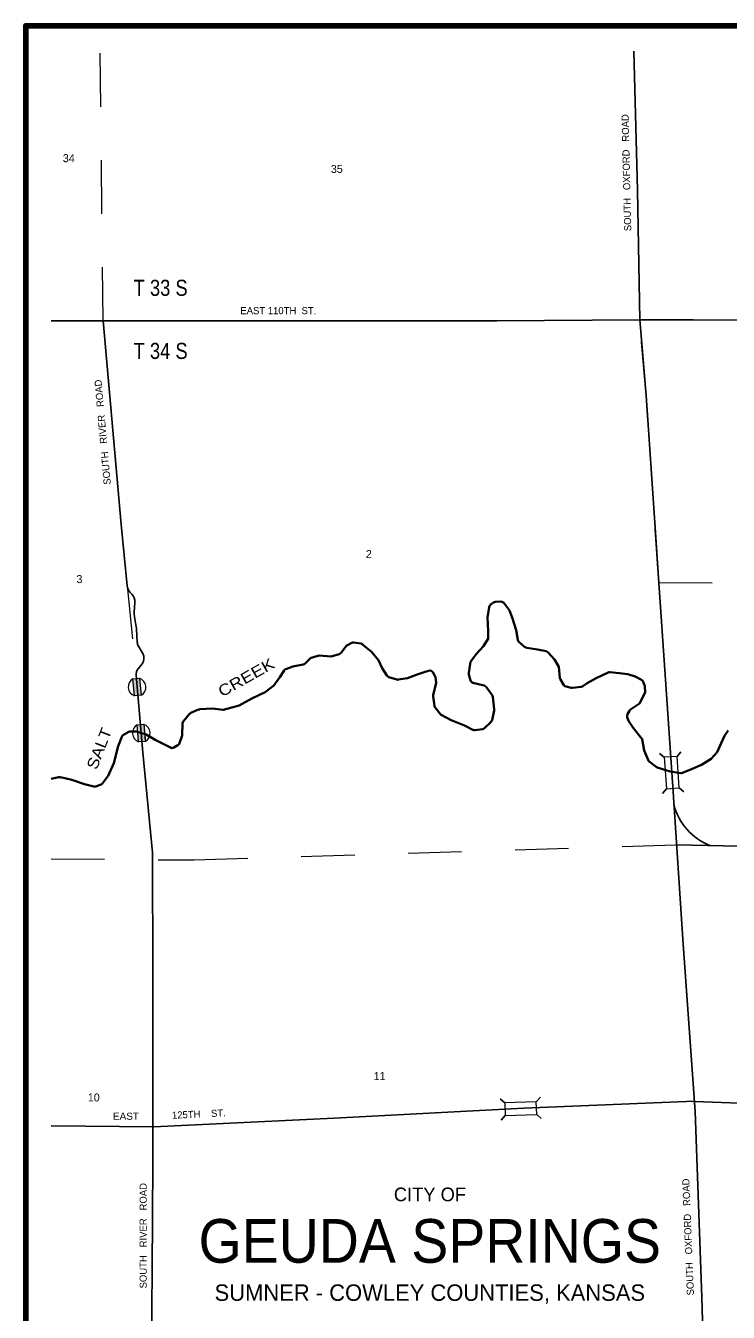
# Model space of a CAD drawing. Extents: x 410.7 to 415.18, y 2550.91 to 2554.85.
# Drawn here: x 410.698 to 412.011, y 2552.445 to 2554.85 of the extents above; entities that cross this region are included whole.
import ezdxf
from ezdxf.enums import TextEntityAlignment as Align

# ---------------------------------------------------------------- set-up
doc = ezdxf.new("R2010")
doc.units = 0
doc.header["$LTSCALE"] = 0.006
doc.linetypes.add('LONG_DASHED', pattern=[7.5, 6, -1.5])
doc.linetypes.add('MEDIUM_DASHED', pattern=[4.5, 3, -1.5])
for name, color, linetype, lineweight in [('14', 7, 'Continuous', 25), ('15', 7, 'MEDIUM_DASHED', 13), ('21', 7, 'Continuous', 25), ('25', 7, 'Continuous', 35), ('39', 7, 'Continuous', 13), ('4', 7, 'LONG_DASHED', 13), ('48', 7, 'Continuous', 106), ('51', 7, 'Continuous', 13)]:
    doc.layers.add(name, color=color, linetype=linetype, lineweight=lineweight)
for name, color, linetype in [('29', 7, 'Continuous'), ('45', 7, 'Continuous'), ('46', 7, 'Continuous'), ('49', 7, 'Continuous')]:
    doc.layers.add(name, color=color, linetype=linetype)

msp = doc.modelspace()

# ---------------------------------------------------------------- hatches: boundary and pattern name
at = {"layer": '39'}
for points in [[(410.910985, 2553.629735), (410.914015, 2553.598106), (410.901515, 2553.59697), (410.898295, 2553.628598)], [(410.919129, 2553.54375), (410.92178, 2553.511932), (410.909091, 2553.510985), (410.906629, 2553.542614)]]:
    msp.add_hatch(color=256, dxfattribs=at).paths.add_polyline_path(points)

# ---------------------------------------------------------------- linework, layer by layer
at = {"layer": '14'}
for p, q in [((410.876515, 2553.917045), (410.842614, 2554.298295)), ((410.876515, 2553.917045), (410.8875, 2553.802841)), ((410.893371, 2553.790152), (410.896212, 2553.787311)), ((410.902273, 2553.771402), (410.900947, 2553.753409)), ((410.901515, 2553.744508), (410.904545, 2553.725758)), ((410.906629, 2553.697348), (410.905114, 2553.72178)), ((410.908902, 2553.689962), (410.916856, 2553.675947)), ((410.908144, 2553.647538), (410.91553, 2553.656818))]:
    msp.add_line(p, q, dxfattribs=at)
for points in [[(411.845644, 2554.299621), (411.841667, 2554.542045), (411.83447, 2554.802273)], [(410.745455, 2554.298295), (411.042424, 2554.298295), (411.332765, 2554.298295), (411.578598, 2554.298295), (411.845644, 2554.299621)], [(411.845644, 2554.299621), (411.945644, 2554.3), (412.253977, 2554.297727), (412.677083, 2554.295265), (412.842235, 2554.29678)], [(411.881629, 2553.808144), (411.874432, 2553.911364), (411.857955, 2554.158523), (411.845644, 2554.299621)], [(411.926705, 2553.132955), (411.907386, 2553.427083), (411.893371, 2553.636174), (411.881629, 2553.808144)], [(410.970644, 2551.014394), (410.964962, 2551.197159), (410.958333, 2551.377462), (410.953598, 2551.530492), (410.948864, 2551.723864), (410.942614, 2551.919508), (410.938826, 2552.061932), (410.935227, 2552.19375), (410.932955, 2552.381439), (410.93447, 2552.523485), (410.935417, 2552.724053), (410.935417, 2552.88428), (410.935417, 2553.073674), (410.935227, 2553.304356), (410.917235, 2553.490909), (410.904545, 2553.635417)], [(412.999053, 2553.297538), (412.881629, 2553.297727), (412.658523, 2553.291856), (412.593371, 2553.295076), (412.322348, 2553.310038), (411.914394, 2553.318371)], [(411.926705, 2553.132955), (411.949621, 2552.819886), (411.962121, 2552.473106), (411.971212, 2552.144318), (411.979545, 2551.77178), (411.988826, 2551.443182), (411.998674, 2551.149053), (412.002462, 2551.014394)], [(410.745455, 2552.793371), (410.937689, 2552.791098), (411.274621, 2552.807576), (411.628977, 2552.825947), (411.948295, 2552.839205)], [(411.948295, 2552.839015), (412.267803, 2552.826705), (412.747348, 2552.806061), (412.884848, 2552.801894)]]:
    msp.add_lwpolyline(points, dxfattribs=at)
for centre, radius, start, end in [((410.908328, 2553.804776), 0.020833, 185.54116, 224.43521), ((410.881397, 2553.772729), 0.020833, 356.19014, 44.43522), ((410.93878, 2553.750828), 0.037879, 176.19016, 189.5947), ((410.867259, 2553.71941), 0.037879, 3.57237, 9.5947), ((410.923597, 2553.698481), 0.017046, 183.57236, 209.8713), ((410.90214, 2553.667391), 0.017046, 321.94222, 29.87131), ((410.921607, 2553.636954), 0.017046, 141.94223, 184.97896), ((412.020825, 2553.423953), 0.115581, 195.54944, 247.72301)]:
    msp.add_arc(centre, radius, start, end, dxfattribs=at)
at = {"layer": '15'}
for p, q in [((410.842614, 2554.298295), (410.837311, 2554.802273)), ((410.8875, 2553.802841), (410.904545, 2553.635417))]:
    msp.add_line(p, q, dxfattribs=at)
msp.add_lwpolyline([(410.745455, 2553.292235), (411.013068, 2553.290152), (411.914394, 2553.318371)], dxfattribs=at)
at = {"layer": '21'}
for p, q in [((411.891667, 2553.482197), (411.882955, 2553.489394)), ((411.91553, 2553.483902), (411.922727, 2553.492614)), ((411.888447, 2553.414583), (411.895644, 2553.423295)), ((411.928409, 2553.417803), (411.919697, 2553.425)), ((411.593371, 2552.836364), (411.585038, 2552.84375)), ((411.660038, 2552.846591), (411.652462, 2552.838258)), ((411.594129, 2552.812311), (411.586742, 2552.803977)), ((411.661553, 2552.806629), (411.65322, 2552.814205))]:
    msp.add_line(p, q, dxfattribs=at)
at = {"layer": '21', "lineweight": 13}
for points in [[(411.891667, 2553.482197), (411.895644, 2553.423295), (411.919697, 2553.425), (411.91553, 2553.483902)], [(411.594129, 2552.812311), (411.65322, 2552.814205), (411.652462, 2552.838258), (411.593371, 2552.836364)]]:
    msp.add_lwpolyline(points, close=True, dxfattribs=at)
at = {"layer": '25'}
for p, q in [((411.572538, 2553.771212), (411.566477, 2553.766856)), ((411.586174, 2553.773106), (411.576136, 2553.772538)), ((411.601136, 2553.758523), (411.591667, 2553.770644)), ((411.307576, 2553.695833), (411.298485, 2553.691098)), ((411.324621, 2553.694697), (411.311553, 2553.696591)), ((411.631061, 2553.688258), (411.619886, 2553.697727)), ((411.296402, 2553.689205), (411.2875, 2553.677462)), ((411.228977, 2553.666288), (411.220265, 2553.657576)), ((411.391477, 2553.627462), (411.376705, 2553.632008)), ((411.462879, 2553.634659), (411.459091, 2553.641098)), ((411.526515, 2553.637121), (411.529356, 2553.625947)), ((411.534091, 2553.621212), (411.554735, 2553.616288)), ((411.704167, 2553.617045), (411.697538, 2553.627273)), ((411.854735, 2553.617045), (411.852083, 2553.623485)), ((411.558523, 2553.613636), (411.569886, 2553.598295)), ((411.717424, 2553.611932), (411.708144, 2553.614205)), ((411.736553, 2553.613826), (411.719886, 2553.611742)), ((411.461932, 2553.578409), (411.459848, 2553.595833)), ((411.472538, 2553.563068), (411.463258, 2553.575189)), ((411.571023, 2553.595265), (411.573864, 2553.572159)), ((411.828598, 2553.571402), (411.845076, 2553.582765)), ((411.004167, 2553.563068), (410.992803, 2553.549811)), ((411.021212, 2553.571212), (411.006629, 2553.564962)), ((411.567803, 2553.548485), (411.555303, 2553.536742)), ((411.573864, 2553.569886), (411.569697, 2553.551705)), ((411.822917, 2553.5625), (411.826515, 2553.569129)), ((410.89072, 2553.529545), (410.880682, 2553.524053)), ((410.904924, 2553.530303), (410.893939, 2553.530303)), ((411.551705, 2553.534848), (411.538068, 2553.533144)), ((410.982576, 2553.504545), (410.975, 2553.500189)), ((411.876515, 2553.464015), (411.863447, 2553.474432)), ((410.760227, 2553.444697), (410.745455, 2553.441856)), ((410.8375, 2553.430492), (410.829167, 2553.427652))]:
    msp.add_line(p, q, dxfattribs=at)
for points in [[(411.564015, 2553.7625), (411.561174, 2553.743182), (411.562689, 2553.71875), (411.562689, 2553.706061)], [(411.617614, 2553.701705), (411.614773, 2553.719697), (411.607386, 2553.743182), (411.602083, 2553.756818)], [(411.373106, 2553.634848), (411.364583, 2553.648864), (411.357386, 2553.663636), (411.344318, 2553.678977), (411.327841, 2553.693182)], [(411.561742, 2553.702652), (411.553788, 2553.689583), (411.539962, 2553.675), (411.529545, 2553.660417), (411.526326, 2553.639773)], [(411.283902, 2553.675), (411.269129, 2553.670833), (411.246402, 2553.672348), (411.231629, 2553.667992)], [(411.671023, 2553.680303), (411.654545, 2553.683902), (411.63447, 2553.686932)], [(411.696591, 2553.630303), (411.694318, 2553.651326), (411.686174, 2553.665152), (411.674621, 2553.67822)], [(411.216667, 2553.655682), (411.197538, 2553.652083), (411.18428, 2553.647159)], [(411.181061, 2553.644508), (411.173295, 2553.631818), (411.161932, 2553.616288), (411.145644, 2553.604167), (411.120455, 2553.592045), (411.09697, 2553.578977), (411.069886, 2553.571212)], [(411.451136, 2553.643939), (411.444886, 2553.641667), (411.429545, 2553.636742), (411.411742, 2553.630303), (411.394508, 2553.627273)], [(411.459848, 2553.598106), (411.465341, 2553.621402), (411.463826, 2553.632197)], [(411.786742, 2553.640909), (411.764015, 2553.630303), (411.747727, 2553.620455), (411.739394, 2553.614962)], [(411.849053, 2553.626705), (411.836932, 2553.632955), (411.823485, 2553.6375), (411.807386, 2553.639583), (411.790341, 2553.641477)], [(411.845076, 2553.582765), (411.851136, 2553.593561), (411.855682, 2553.603788), (411.855303, 2553.614773)], [(411.067235, 2553.571023), (411.047348, 2553.573295), (411.023295, 2553.57178)], [(411.534091, 2553.533712), (411.518182, 2553.541667), (411.492992, 2553.551515), (411.474621, 2553.561364)], [(411.861364, 2553.477083), (411.853977, 2553.495076), (411.85, 2553.516098), (411.833712, 2553.537311), (411.824811, 2553.550189), (411.822348, 2553.557197)], [(410.96875, 2553.500189), (410.957197, 2553.505871), (410.940152, 2553.514773), (410.923106, 2553.524621), (410.907008, 2553.529924)], [(410.991288, 2553.545833), (410.99053, 2553.522917), (410.985795, 2553.508333)], [(412.011174, 2553.532008), (412.004167, 2553.522159), (411.997727, 2553.508333), (411.990341, 2553.491477), (411.979167, 2553.479167), (411.961174, 2553.467803), (411.942614, 2553.459848), (411.925568, 2553.45303)], [(410.877462, 2553.520455), (410.871023, 2553.502652), (410.863068, 2553.471023), (410.852462, 2553.447348), (410.84072, 2553.432576)], [(411.922348, 2553.452652), (411.902652, 2553.455303), (411.878598, 2553.463068)], [(410.825379, 2553.427462), (410.807765, 2553.432008), (410.78428, 2553.440152), (410.762879, 2553.444697)]]:
    msp.add_lwpolyline(points, dxfattribs=at)
for centre, start, end in [((411.57052, 2553.761465), 126.89245, 171.57983), ((411.576467, 2553.765929), 93.01526, 126.89244), ((411.586447, 2553.766455), 38.2673, 93.01526), ((411.595883, 2553.754493), 21.23464, 38.2673), ((411.310615, 2553.69), 81.86331, 118.09201), ((411.32359, 2553.688145), 49.16166, 81.86331), ((411.556109, 2553.706064), 328.59134, 0), ((411.62409, 2553.702825), 189.08296, 230.17131), ((411.282168, 2553.68141), 285.95429, 322.96656), ((411.301642, 2553.68521), 118.09201, 142.96656), ((411.635363, 2553.693423), 230.17132, 261.56622), ((411.669614, 2553.67381), 41.61019, 77.72547), ((411.186651, 2553.640978), 110.23579, 148.58539), ((411.215482, 2553.662274), 280.89177, 315.01681), ((411.233607, 2553.661654), 106.70851, 135.01681), ((411.378719, 2553.638286), 210.94302, 253.0594), ((411.393436, 2553.633803), 253.05941, 279.87374), ((411.453443, 2553.637615), 30.94302, 109.66871), ((411.457258, 2553.63125), 7.91421, 30.94301), ((411.53296, 2553.638725), 171.57985, 194.02518), ((411.535728, 2553.627643), 194.02517, 256.36224), ((411.703099, 2553.63092), 186.11052, 212.8838), ((411.789513, 2553.634847), 83.51304, 115.03491), ((411.845989, 2553.620895), 22.60318, 62.76478), ((411.466367, 2553.596593), 166.87638, 186.83721), ((411.553154, 2553.609773), 36.44678, 76.36224), ((411.564493, 2553.594419), 7.11923, 36.44678), ((411.709751, 2553.620631), 212.88381, 255.9527), ((411.719, 2553.618317), 255.95268, 277.13079), ((411.735698, 2553.620406), 277.13079, 303.71177), ((411.848651, 2553.614501), 1.90757, 22.60319), ((411.468445, 2553.579267), 186.83721, 217.85221), ((410.997942, 2553.545571), 139.65205, 178.15348), ((411.009238, 2553.558868), 113.21077, 139.65205), ((411.02381, 2553.565117), 93.69356, 113.21076), ((411.067973, 2553.577582), 263.41422, 285.95428), ((411.477828, 2553.567194), 217.85221, 241.53739), ((411.563222, 2553.553278), 313.47532, 347.01568), ((411.567379, 2553.571309), 347.01567, 7.11923), ((411.828728, 2553.559375), 151.71517, 198.4235), ((411.832286, 2553.565988), 124.30464, 151.71516), ((410.893861, 2553.523608), 90, 117.91115), ((410.904946, 2553.523608), 71.64214, 90), ((411.537085, 2553.539627), 243.41616, 277.77144), ((411.550797, 2553.541498), 277.77146, 313.47532), ((410.88378, 2553.518268), 117.91116, 160.21185), ((410.971722, 2553.506045), 243.4215, 299.37212), ((410.979416, 2553.510375), 299.37211, 341.57514), ((411.86757, 2553.479673), 202.60633, 231.69129), ((411.880704, 2553.469298), 231.69129, 252.11015), ((411.923124, 2553.459249), 262.55003, 291.38362), ((410.761431, 2553.438168), 77.89834, 101.04727), ((410.835484, 2553.436792), 288.44503, 321.35659), ((410.826994, 2553.433961), 255.95585, 288.44504)]:
    msp.add_arc(centre, 0.006629, start, end, dxfattribs=at)
at = {"layer": '39'}
for p, q in [((410.901136, 2553.59697), (410.898295, 2553.62822)), ((410.910985, 2553.629545), (410.914015, 2553.597917)), ((410.909091, 2553.510985), (410.906439, 2553.542803)), ((410.919129, 2553.54375), (410.921591, 2553.512121))]:
    msp.add_line(p, q, dxfattribs=at)
for points in [[(410.910985, 2553.629735), (410.914015, 2553.598106), (410.901515, 2553.59697), (410.898295, 2553.628598)], [(410.919129, 2553.54375), (410.92178, 2553.511932), (410.909091, 2553.510985), (410.906629, 2553.542614)]]:
    msp.add_lwpolyline(points, close=True, dxfattribs=at)
for centre, start, end in [((410.907251, 2553.613469), 120.38764, 250.84525), ((410.905173, 2553.613265), 300.38764, 70.84525), ((410.915149, 2553.527422), 119.38796, 249.84558), ((410.913068, 2553.527254), 299.38796, 69.84558)]:
    msp.add_arc(centre, 0.017521, start, end, dxfattribs=at)
at = {"layer": '4'}
for points in [[(411.845644, 2554.299621), (411.945644, 2554.3), (412.253977, 2554.297727), (412.677083, 2554.295265), (412.842235, 2554.29678)], [(411.881629, 2553.808144), (411.874432, 2553.911364), (411.857955, 2554.158523), (411.845644, 2554.299621)], [(412.887879, 2552.689583), (412.890152, 2552.596402), (412.891667, 2552.552273), (412.616098, 2552.552273), (412.616667, 2552.804356), (412.416098, 2552.806439), (412.381061, 2553.805303), (411.881629, 2553.808144)]]:
    msp.add_lwpolyline(points, dxfattribs=at)
at = {"layer": '48'}
msp.add_lwpolyline([(410.698106, 2550.967045), (410.698106, 2554.849621), (414.580682, 2554.849621), (414.580682, 2550.967045)], close=True, dxfattribs=at)

# ---------------------------------------------------------------- texts
at = {"layer": '29'}
for s, rotation, width, p in [('CREEK', 29.456, 1.2, (411.115237, 2553.622366)), ('SALT', 68.65, 1.15, (410.845191, 2553.494693))]:
    msp.add_text(s, height=0.02083, rotation=rotation, dxfattribs=dict(at, width=width)).set_placement(p, align=Align.CENTER)
at = {"layer": '45'}
for s, p in [('34', (410.778598, 2554.594508)), ('35', (411.279545, 2554.574432)), ('2', (411.339394, 2553.854545)), ('3', (410.798485, 2553.807765)), ('11', (411.359564, 2552.878788)), ('10', (410.825284, 2552.838826))]:
    msp.add_text(s, height=0.01496, dxfattribs=at).set_placement(p, align=Align.CENTER)
at = {"layer": '46', "width": 0.85}
for s, p in [('T 33 S', (410.950284, 2554.344697)), ('T 34 S', (410.950284, 2554.226705))]:
    msp.add_text(s, height=0.03011, dxfattribs=at).set_placement(p, align=Align.CENTER)
at = {"layer": '49'}
for s, rotation, p in [('SOUTH   OXFORD   ROAD', 91.333, (411.827455, 2554.575035)), ('SOUTH   RIVER   ROAD', 95.121, (410.848421, 2554.090507)), ('125TH    ST.', 2.644, (411.021948, 2552.80866)), ('SOUTH   RIVER   ROAD', 90, (410.924242, 2552.587784)), ('SOUTH   OXFORD   ROAD', 92.3, (411.942706, 2552.585719))]:
    msp.add_text(s, height=0.01326, rotation=rotation, dxfattribs=at).set_placement(p, align=Align.CENTER)
msp.add_text('EAST 110TH  ST.', height=0.01326, dxfattribs=at).set_placement((411.170265, 2554.310417), align=Align.CENTER)
at = {"layer": '49', "width": 1.05}
msp.add_text('EAST', height=0.01326, dxfattribs=at).set_placement((410.885511, 2552.804545), align=Align.CENTER)
at = {"layer": '51'}
for s, height, p in [('CITY OF', 0.02557, (411.453598, 2552.652273)), ('SUMNER - COWLEY COUNTIES, KANSAS', 0.03068, (411.453409, 2552.466098))]:
    msp.add_text(s, height=height, dxfattribs=at).set_placement(p, align=Align.CENTER)
at = {"layer": '51', "width": 0.95}
msp.add_text('GEUDA SPRINGS', height=0.08163, dxfattribs=at).set_placement((411.453314, 2552.537311), align=Align.CENTER)

doc.saveas('drawing.dxf')
